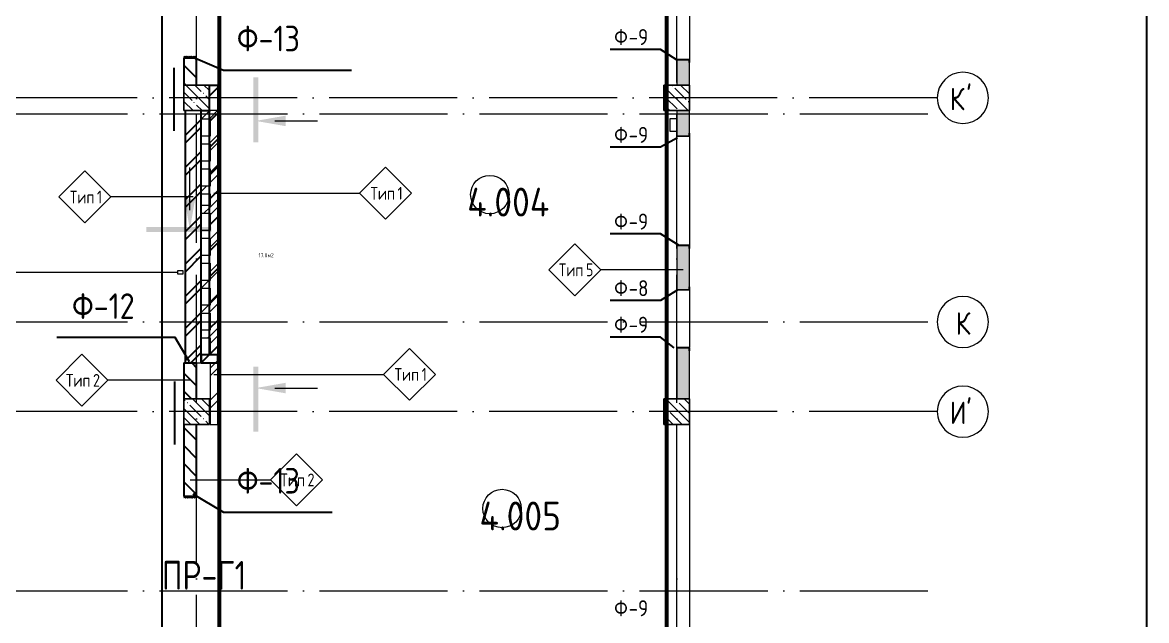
# Model space of a CAD drawing. Header units: millimetres. Extents: x -592259 to 288321, y -552984 to 293768.
# Drawn here: x 115912 to 133472, y -370255 to -360916 of the extents above; entities that cross this region are included whole.
import ezdxf

# ---------------------------------------------------------------- set-up
doc = ezdxf.new("R2010")
doc.units = ezdxf.units.MM
doc.linetypes.add('ADSK_Линия сетки', pattern=[2500, 2000, -250, 0, -250])
doc.linetypes.add('ADSK_Скрыто', pattern=[600, 300, -300])
for name, color, linetype, lineweight in [('0) блоки', 6, 'Continuous', 30), ('0.3) ПГП 6 вып', 4, 'Continuous', 30), ('2)Фарх готовы', 3, 'Continuous', 30), ('2)Фархверки', 40, 'Continuous', 30), ('3) Перемычки готовы', 3, 'Continuous', 30), ('4) Штукатурка', 6, 'Continuous', 30), ('4.2) Штук 4 вып', 6, 'Continuous', 60), ('4.6) Швы', 6, 'Continuous', 30), ('A-AREA-____-IDEN', 250, 'Continuous', 9), ('A-DOOR-____-MCUT', 250, 'Continuous', 5), ('A-DOOR-____-OTLN', 250, 'Continuous', 5), ('A-FLOR-____-OTLN', 250, 'Continuous', 9), ('A-WALL-____-IDEN', 250, 'Continuous', 9), ('A-WALL-____-MCUT', 250, 'Continuous', 13), ('A-WALL-____-PATT', 250, 'Continuous', 13), ('G-____-____-SYMB', 250, 'ADSK_Скрыто', 9), ('I-WALL-____-OTLN', 250, 'Continuous', 9), ('S-COLS-____-MCUT', 250, 'Continuous', 25), ('S-COLS-____-OTLN', 250, 'Continuous', 9), ('S-GRID-____-IDEN', 250, 'Continuous', 9), ('S-GRID-____-OTLN', 250, 'Continuous', 9)]:
    doc.layers.add(name, color=color, linetype=linetype, lineweight=lineweight)
doc.styles.add('GOST Common', font='', dxfattribs={"width": 0.9, "height": 350})
doc.styles.add('GOST Common_1', font='', dxfattribs={"width": 0.9, "height": 250})
doc.styles.add('ISOCPEUR', font='isocpeur.ttf', dxfattribs={"width": 0.8, "height": 100})
doc.styles.add('ISOCPEUR_1', font='isocpeur.ttf', dxfattribs={"width": 0.9, "height": 250})
doc.styles.add('ISOCPEUR_I_1', font='ГОСТ тип А.ttf', dxfattribs={"height": 2500})
doc.styles.add('А3', font='ГОСТ тип А.ttf')
doc.styles.get('GOST Common').set_extended_font_data('GOST Common')
doc.styles.get('GOST Common_1').set_extended_font_data('GOST Common')
pattern_1 = [(135, (1051.41, 164.685), (-14.1421, -14.1421), []), (225, (1051.41, 164.685), (14.1421, -14.1421), [])]
pattern_2 = [(45, (-1071.384, 164.685), (-14.1421, 14.1421), []), (135, (-1071.384, 164.685), (-14.1421, -14.1421), [])]
pattern_3 = [(45, (-26617.47, -398117.93), (-251.4472, 251.4472), []), (45, (-26617.47, -397736.93), (-251.4472, 251.4472), [])]
pattern_4 = [(135, (-26617.47, -398117.93), (-141.42136, -141.42136), [])]
pattern_5 = [(135, (-26617.47, -398117.93), (-142.5612, -142.5612), []), (135, (-26474.9, -398117.93), (-142.5612, -142.5612), [252.016, -50.403, 3.353, -47.05])]

# ---------------------------------------------------------------- blocks, each defined once
blk = doc.blocks.new('Дверь_СКБ_2Ст_Фрамуга2 - Н_ВВ-3_2500x2600h_Учебные помещения_Фрамуга слева-42054644-Кладочный план внутренних ограждающих конструкций на отм_ _12_600_ Секция 3_')
at = {"layer": 'A-DOOR-____-OTLN'}
h = blk.add_hatch(dxfattribs=at)
h.set_pattern_fill('FP_5', color=256, style=0, pattern_type=2)
h.set_pattern_definition(pattern_2)
h.paths.add_polyline_path([(-1237.5, -100), (-1212.5, -100), (-1212.5, 100), (-1237.5, 100)])
h = blk.add_hatch(dxfattribs=at)
h.set_pattern_fill('FP_4', color=256, style=0, pattern_type=2)
h.set_pattern_definition(pattern_1)
h.paths.add_polyline_path([(1237.5, -100), (1262.5, -100), (1262.5, 100), (1237.5, 100)])
blk = doc.blocks.new('Дверь_СКБ_2Ст_Фрамуга2 - Н_ВВ-3_2500x2600h_Учебные помещения_Фрамуга слева-V1-Кладочный план внутренних ограждающих конструкций на отм_ _12_600_ Секция 3_')
at = {"layer": 'A-DOOR-____-OTLN'}
h = blk.add_hatch(dxfattribs=at)
h.set_pattern_fill('FP_5', color=256, style=0, pattern_type=2)
h.set_pattern_definition(pattern_2)
h.paths.add_polyline_path([(-1237.5, -100), (-1212.5, -100), (-1212.5, 100), (-1237.5, 100)])
h = blk.add_hatch(dxfattribs=at)
h.set_pattern_fill('FP_4', color=256, style=0, pattern_type=2)
h.set_pattern_definition(pattern_1)
h.paths.add_polyline_path([(1237.5, -100), (1262.5, -100), (1262.5, 100), (1237.5, 100)])
blk = doc.blocks.new('BSC_Колонна _Прямоугольная - 400x400-40975103-Кладочный план внутренних ограждающих конструкций на отм_ _12_600_ Секция 3_')
at = {"layer": 'S-COLS-____-OTLN', "lineweight": 5}
h = blk.add_hatch(dxfattribs=at)
h.set_pattern_fill('FP_28', color=256, style=0, pattern_type=2)
h.set_pattern_definition([(135, (-145249.98, -36025), (-142.5612, -142.5612), []), (135, (-145107.42, -36025), (-142.5612, -142.5612), [252.016, -50.403, 3.353, -47.05])])
h.paths.add_polyline_path([(-200, -200), (200, -200), (200, 200), (-200, 200)])
at = {"layer": 'S-COLS-____-MCUT'}
for p, q in [((200, 200), (-200, 200)), ((-200, 200), (-200, -200)), ((200, -200), (200, 200)), ((-200, -200), (200, -200))]:
    blk.add_line(p, q, dxfattribs=at)
blk = doc.blocks.new('BSC_Колонна _Прямоугольная - 400x400-V5-Кладочный план внутренних ограждающих конструкций на отм_ _12_600_ Секция 3_')
at = {"layer": 'S-COLS-____-OTLN', "lineweight": 5}
h = blk.add_hatch(dxfattribs=at)
h.set_pattern_fill('FP_29', color=256, style=0, pattern_type=2)
h.set_pattern_definition([(135, (-145249.98, -31125), (-142.5612, -142.5612), []), (135, (-145107.42, -31125), (-142.5612, -142.5612), [252.016, -50.403, 3.353, -47.05])])
h.paths.add_polyline_path([(-200, -200), (200, -200), (200, 200), (-200, 200), (-200, 46)])
at = {"layer": 'S-COLS-____-MCUT'}
for p, q in [((200, 200), (-200, 200)), ((-200, 200), (-200, -200)), ((200, -200), (200, 200)), ((-200, -200), (200, -200))]:
    blk.add_line(p, q, dxfattribs=at)
blk = doc.blocks.new('ADSK_КолоннаНесущая_Швеллер_Гнутый_ГОСТ 8278-83 - 200х50х4_таб_1 2-38569673-Кладочный план внутренних ограждающих конструкций на отм_ _12_600_ Секция 3_')
at = {"layer": 'S-COLS-____-MCUT'}
for p, q in [((-10.1, 90), (-10.1, -90)), ((-6.1, -90), (-6.1, 90)), ((39.9, 100), (-0.1, 100)), ((-0.1, 96), (39.9, 96)), ((39.9, 96), (39.9, 100)), ((39.9, -96), (-0.1, -96)), ((-0.1, -100), (39.9, -100)), ((39.9, -100), (39.9, -96))]:
    blk.add_line(p, q, dxfattribs=at)
for centre, radius, start, end in [((-0.1, 90), 10, 90, 180), ((-0.1, 90), 6, 90, 180), ((-0.1, -90), 10, 180, 270), ((-0.1, -90), 6, 180, 270)]:
    blk.add_arc(centre, radius, start, end, dxfattribs=at)
blk = doc.blocks.new('ADSK_КолоннаНесущая_Швеллер_Гнутый_ГОСТ 8278-83 - 200х50х4_таб_1 2-V14-Кладочный план внутренних ограждающих конструкций на отм_ _12_600_ Секция 3_')
at = {"layer": 'S-COLS-____-MCUT'}
for p, q in [((-6, -90), (-6, 90)), ((0, 96), (40, 96)), ((40, 100), (20, 100)), ((40, 96), (40, 100)), ((40, -96), (0, -96)), ((20, -100), (40, -100)), ((40, -100), (40, -96))]:
    blk.add_line(p, q, dxfattribs=at)
for centre, radius, start, end in [((0, 90), 10, 90, 180), ((0, 90), 6, 90, 180), ((0, -90), 10, 180, 270), ((0, -90), 6, 180, 270)]:
    blk.add_arc(centre, radius, start, end, dxfattribs=at)
blk = doc.blocks.new('ADSK_КолоннаНесущая_Швеллер_Гнутый_ГОСТ 8278-83 - 200х50х4_таб_1 2-V20-Кладочный план внутренних ограждающих конструкций на отм_ _12_600_ Секция 3_')
at = {"layer": 'S-COLS-____-MCUT'}
for p, q in [((-6, -90), (-6, 90)), ((0, 96), (40, 96)), ((40, 100), (20, 100)), ((40, 96), (40, 100)), ((40, -96), (0, -96)), ((0, -100), (40, -100)), ((40, -100), (40, -96))]:
    blk.add_line(p, q, dxfattribs=at)
for centre, radius, start, end in [((0, 90), 10, 92.5388, 179.9936), ((0, 90), 6, 90, 180), ((0, -90), 10, 180.0064, 270), ((0, -90), 6, 180, 270)]:
    blk.add_arc(centre, radius, start, end, dxfattribs=at)
blk = doc.blocks.new('ADSK_КолоннаНесущая_Швеллер_Гнутый_ГОСТ 8278-83 - 200х50х4_таб_1 2-V19-Кладочный план внутренних ограждающих конструкций на отм_ _12_600_ Секция 3_')
at = {"layer": 'S-COLS-____-MCUT'}
for p, q in [((-10.1, 90), (-10.1, -90)), ((-6.1, -90), (-6.1, 90)), ((39.9, 100), (-0.1, 100)), ((-0.1, 96), (39.9, 96)), ((39.9, 96), (39.9, 100)), ((39.9, -96), (-0.1, -96)), ((-0.1, -100), (39.9, -100)), ((39.9, -100), (39.9, -96))]:
    blk.add_line(p, q, dxfattribs=at)
for centre, radius, start, end in [((-0.1, 90), 10, 90, 180), ((-0.1, 90), 6, 90, 180), ((-0.1, -90), 10, 180, 270), ((-0.1, -90), 6, 180, 270)]:
    blk.add_arc(centre, radius, start, end, dxfattribs=at)
blk = doc.blocks.new('DM_Штора_Противодымная_Doormaster_E-60 - ш_4400 х в_2500-40883804-Кладочный план внутренних ограждающих конструкций на отм_ _12_600_ Секция 3_')
at = {"layer": 'A-DOOR-____-MCUT'}
for p, q in [((-2075, 150), (-2165, 150)), ((-2165, 150), (-2165, 100)), ((-2165, 100), (-2075, 100)), ((-2075, 100), (-2075, 150)), ((-2075, 125), (2325, 125)), ((2325, 150), (2325, 100)), ((2415, 150), (2325, 150)), ((2325, 100), (2415, 100)), ((2415, 100), (2415, 150))]:
    blk.add_line(p, q, dxfattribs=at)
blk = doc.blocks.new('Ось сетки - Круг_Ø8 мм-39983606-Кладочный план внутренних ограждающих конструкций на отм_ _12_600_ Секция 3_')
at = {"layer": 'S-GRID-____-IDEN'}
for start, end in [(360, 180), (180, 360)]:
    blk.add_arc((0, 0), 4, start, end, dxfattribs=at)
blk = doc.blocks.new('Разрез - Номер вида спереди_3_5 мм-32550530-Кладочный план внутренних ограждающих конструкций на отм_ _12_600_ Секция 3_')
at = {"layer": 'G-____-____-SYMB', "linetype": 'Continuous'}
for points in [[(9.8, 0.4), (9.8, -0.39), (-0.33, -0.39), (-0.33, 0.4)], [(2.18, -4.67), (3, 0), (3.82, -4.67)]]:
    blk.add_hatch(color=256, dxfattribs=at).paths.add_polyline_path(points)
at = {"layer": 'G-____-____-SYMB', "linetype": 'Continuous', "lineweight": 20}
blk.add_line((3, -3), (3, -9.66), dxfattribs=at)
blk = doc.blocks.new('Разрез - Номер вида сзади_3_5 мм-32550532-Кладочный план внутренних ограждающих конструкций на отм_ _12_600_ Секция 3_')
at = {"layer": 'G-____-____-SYMB', "linetype": 'Continuous'}
for points in [[(9.8, 0.4), (9.8, -0.39), (-0.33, -0.39), (-0.33, 0.4)], [(2.18, -4.67), (3, 0), (3.82, -4.67)]]:
    blk.add_hatch(color=256, dxfattribs=at).paths.add_polyline_path(points)
at = {"layer": 'G-____-____-SYMB', "linetype": 'Continuous', "lineweight": 20}
blk.add_line((3, -3), (3, -9.66), dxfattribs=at)
blk = doc.blocks.new('ADSK_Марка_Стена - Типоразмер_ADSK_Марка-30564887-Кладочный план внутренних ограждающих конструкций на отм_ _12_600_ Секция 3_')
at = {"layer": 'A-WALL-____-IDEN'}
for p, q in [((-0.16, 4.37), (-4.21, 0.31)), ((3.9, 0.31), (-0.16, 4.37)), ((-4.21, 0.31), (-0.16, -3.74)), ((-0.16, -3.74), (3.9, 0.31))]:
    blk.add_line(p, q, dxfattribs=at)
blk = doc.blocks.new('AAR_СКБ_Марка_Помещения_мал - Номер-28977439-АР1_Маркировочный план 3 этажа секция 2_3')
at = {"layer": 'A-AREA-____-IDEN'}
blk.add_circle((-0.03, 0), 3, dxfattribs=at)

msp = doc.modelspace()

# ---------------------------------------------------------------- hatches: boundary and pattern name
at = {"layer": '0) блоки'}
h = msp.add_hatch(dxfattribs=at)
h.set_pattern_fill('FP_2', color=256, style=0, pattern_type=2)
h.set_pattern_definition(pattern_4)
h.paths.add_polyline_path([(118632.3451, -361892.9338), (118632.3451, -361467.9348), (118432.5104, -361467.9348), (118432.5104, -361892.9338)])
h.paths.add_polyline_path([(118432.5104, -358967.9348), (118632.3451, -358967.9348), (118632.3451, -357392.9338), (118432.5104, -357392.9338), (118432.5104, -358937.9348)])
h = msp.add_hatch(dxfattribs=at)
h.set_pattern_fill('FP_3', color=256, style=0, pattern_type=2)
h.set_pattern_definition(pattern_3)
h.paths.add_polyline_path([(118632.3451, -366232.9338), (118702.3451, -366232.9338), (118702.3451, -362292.9338), (118452.3451, -362292.9338), (118452.3451, -366232.9338)])
h = msp.add_hatch(dxfattribs=at)
h.set_pattern_fill('FP_2', color=256, style=0, pattern_type=2)
h.set_pattern_definition(pattern_4)
h.paths.add_polyline_path([(118632.3451, -366792.9338), (118632.3451, -366232.9338), (118432.3451, -366232.9338), (118432.5104, -366792.9338)])
h = msp.add_hatch(dxfattribs=at)
h.set_pattern_fill('FP_2', color=256, style=0, pattern_type=2)
h.set_pattern_definition(pattern_4)
h.paths.add_polyline_path([(118432.5104, -371292.9338), (118632.3451, -371292.9338), (118632.3451, -370817.9348), (118432.5104, -370817.9348), (118432.5104, -371187.5681)])
h.paths.add_polyline_path([(118632.3451, -368317.9348), (118632.3239, -367192.9338), (118432.5104, -367192.9338), (118432.5104, -368317.9348)])
at = {"layer": '0.3) ПГП 6 вып'}
h = msp.add_hatch(dxfattribs=at)
h.set_pattern_fill('ANSI31', color=4, scale=90)
h.paths.add_polyline_path([(118832.5104, -361892.9338), (118962.3451, -361892.9338), (118962.3451, -366105.407), (118832.5104, -366105.407)])
h = msp.add_hatch(dxfattribs=at)
h.set_pattern_fill('ANSI31', color=4, scale=90)
h.paths.add_polyline_path([(118702.3451, -366232.9338), (118962.3451, -366232.9338), (118962.3451, -366105.407), (118702.3451, -366105.407)])
at = {"layer": 'A-WALL-____-PATT', "lineweight": 15}
h = msp.add_hatch(dxfattribs=at)
h.set_pattern_fill('FP_23', color=256, style=0, pattern_type=2)
h.set_pattern_definition([(50, (-26617.47, -398117.93), (364.36793, -31.8783), [38.1, -419.1]), (355, (-26617.47, -398117.93), (-70.48585, 382.1133), [30.48, -335.28]), (100.451, (-26587.1, -398120.6), (293.885, 350.2334), [32.38, -356.18]), (46.184, (-26617.47, -398016.33), (542.1585, -84.0858), [57.15, -628.65]), (96.636, (-26572.3, -398023.34), (474.8049, 494.8554), [48.57, -534.27]), (351.184, (-26617.47, -398016.33), (474.8102, 494.85), [45.72, -502.92]), (21, (-26566.67, -398041.73), (303.22847, -204.53046), [38.1, -419.1]), (326, (-26566.67, -398041.73), (123.6039, 368.37604), [30.48, -335.28]), (71.451, (-26541.4, -398058.78), (426.8341, 163.8427), [32.38, -356.18]), (37.5, (-26617.47, -398117.93), (6.17665, 169.11015), [16.764, -314.452, 16.764, -323.596, -336.55]), (37.5, (-26617.47, -398117.93), (6.17665, 169.11015), [-671.576, 16.764, -319.786]), (7.5, (-26617.47, -398117.93), (133.63888, 200.3615), [16.764, -177.292, 16.764, -306.832, -128.27]), (7.5, (-26617.47, -398117.93), (133.63888, 200.3615), [-517.652, 16.764, -111.506]), (327.5, (-26730.75, -398117.93), (271.18182, -11.45836), [16.764, -110.236, 16.764, -379.476, -525.78]), (327.5, (-26730.75, -398117.93), (271.18182, -11.45836), [-523.24, 16.764, -509.016]), (317.5, (-26781.55, -398117.93), (296.2585, 50.85285), [16.764, -148.336, 16.764, -246.38, -373.38]), (317.5, (-26781.55, -398117.93), (296.2585, 50.85285), [-428.244, 16.764, -356.616])])
h.paths.add_polyline_path([(126332.5104, -397892.9338), (126332.5104, -397492.9344), (126132.5104, -397492.9344), (126132.5104, -397892.9338)])
h.paths.add_polyline_path([(126132.5104, -393792.9338), (126332.5104, -393792.9338), (126332.5104, -392992.9344), (126132.5104, -392992.9344), (126132.5104, -393448.7037)])
h.paths.add_polyline_path([(126332.5104, -391292.9344), (126332.5104, -390592.9344), (126132.5104, -390592.9344), (126132.5104, -391292.9344)])
h.paths.add_polyline_path([(126132.5104, -389292.9338), (126332.5104, -389292.9338), (126332.5104, -388492.9344), (126132.5104, -388492.9344), (126132.5104, -389208.4874)])
h.paths.add_polyline_path([(126132.5104, -384792.9338), (126332.5104, -384792.9338), (126332.5104, -383992.9344), (126132.5104, -383992.9344)])
h.paths.add_polyline_path([(126332.5104, -382292.9344), (126332.5104, -381592.9344), (126132.5104, -381592.9344), (126132.5104, -382292.9344)])
h.paths.add_polyline_path([(126332.5104, -380292.9338), (126332.5104, -379492.9344), (126132.5104, -379492.9344), (126132.5104, -380292.9338)])
h.paths.add_polyline_path([(126332.5104, -375792.9338), (126332.5104, -374992.9344), (126132.5104, -374992.9344), (126132.5104, -375792.9338)])
h.paths.add_polyline_path([(126132.5104, -373292.9344), (126332.5104, -373292.9344), (126332.5104, -372592.9344), (126132.5104, -372592.9344)])
h.paths.add_polyline_path([(126132.5104, -371292.9338), (126332.5104, -371292.9338), (126332.5104, -370492.9344), (126132.5104, -370492.9344), (126132.5104, -371187.5681)])
h.paths.add_polyline_path([(126332.5104, -366792.9338), (126332.5104, -365992.9344), (126132.5104, -365992.9344), (126132.5104, -366792.9338)])
h.paths.add_polyline_path([(126332.5104, -365092.9344), (126332.5104, -364392.9344), (126132.5104, -364392.9344), (126132.5104, -365092.9344)])
h.paths.add_polyline_path([(126132.5104, -362692.9344), (126332.5104, -362692.9344), (126332.5104, -362292.9338), (126132.5104, -362292.9338), (126132.5104, -362442.122)])
h.paths.add_polyline_path([(126332.5104, -361892.9338), (126332.5104, -361492.9344), (126132.5104, -361492.9344), (126132.5104, -361892.9338)])
h.paths.add_polyline_path([(126332.5104, -358192.9344), (126332.5104, -357392.9338), (126132.5104, -357392.9338), (126132.5104, -358192.9344)])
h.paths.add_polyline_path([(126132.5104, -353692.9338), (126332.5104, -353692.9338), (126332.5104, -352492.9338), (126132.5104, -352492.9338), (126132.5104, -353282.9344)])
h.paths.add_polyline_path([(126332.5104, -350392.9338), (126332.5104, -350092.9344), (126132.5104, -350092.9344), (126132.5104, -350392.9338)])
h.paths.add_polyline_path([(126332.5104, -349192.9344), (126332.5104, -347992.9344), (126132.5104, -347992.9344), (126132.5104, -349192.9344)])
h.paths.add_polyline_path([(126132.5104, -347092.9344), (126332.5104, -347092.9344), (126332.5104, -346392.9344), (126132.5104, -346392.9344)])
h.paths.add_polyline_path([(126332.5104, -344292.9338), (126332.5104, -343492.9344), (126132.5104, -343492.9344), (126132.5104, -344292.9338)])
h.paths.add_polyline_path([(126332.5104, -340192.9344), (126332.5104, -339542.9338), (126132.5104, -339542.9338), (126132.5104, -340192.9344)])
h = msp.add_hatch(dxfattribs=at)
h.set_pattern_fill('FP_3', color=256, style=0, pattern_type=2)
h.set_pattern_definition(pattern_3)
h.paths.add_polyline_path([(118842.3451, -362422.9338), (118842.3451, -362302.9338), (118702.3451, -362302.9338), (118702.3451, -362422.9338), (118752.7972, -362422.9338)])
h = msp.add_hatch(dxfattribs=at)
h.set_pattern_fill('FP_3', color=256, style=0, pattern_type=2)
h.set_pattern_definition(pattern_3)
h.paths.add_polyline_path([(118962.3451, -367192.9338), (118962.3451, -362292.9332), (118842.3451, -362292.9332), (118842.3451, -367192.9338)])
h = msp.add_hatch(dxfattribs=at)
h.set_pattern_fill('FP_3', color=256, style=0, pattern_type=2)
h.set_pattern_definition(pattern_3)
h.paths.add_polyline_path([(118842.3451, -362812.9338), (118842.3451, -362692.9338), (118702.3451, -362692.9338), (118702.3451, -362812.9338), (118752.7972, -362812.9338)])
h = msp.add_hatch(dxfattribs=at)
h.set_pattern_fill('FP_3', color=256, style=0, pattern_type=2)
h.set_pattern_definition(pattern_3)
h.paths.add_polyline_path([(118842.3451, -363592.9338), (118842.3451, -363472.9338), (118702.3451, -363472.9338), (118702.3451, -363592.9338), (118752.7972, -363592.9338)])
h = msp.add_hatch(dxfattribs=at)
h.set_pattern_fill('FP_3', color=256, style=0, pattern_type=2)
h.set_pattern_definition(pattern_3)
h.paths.add_polyline_path([(118842.3451, -363892.9338), (118842.3451, -363772.9338), (118702.3451, -363772.9338), (118702.3451, -363892.9338), (118752.7972, -363892.9338)])
h = msp.add_hatch(dxfattribs=at)
h.set_pattern_fill('FP_3', color=256, style=0, pattern_type=2)
h.set_pattern_definition(pattern_3)
h.paths.add_polyline_path([(118702.5104, -364672.9338), (118842.3451, -364672.9338), (118842.3451, -364552.9338), (118702.5104, -364552.9338)])
h = msp.add_hatch(dxfattribs=at)
h.set_pattern_fill('FP_3', color=256, style=0, pattern_type=2)
h.set_pattern_definition(pattern_3)
h.paths.add_polyline_path([(118702.5104, -365062.9338), (118842.3451, -365062.9338), (118842.3451, -364942.9338), (118702.5104, -364942.9338)])
h = msp.add_hatch(dxfattribs=at)
h.set_pattern_fill('FP_3', color=256, style=0, pattern_type=2)
h.set_pattern_definition(pattern_3)
h.paths.add_polyline_path([(118702.5104, -365452.9338), (118842.3451, -365452.9338), (118842.3451, -365332.9338), (118702.5104, -365332.9338)])
h = msp.add_hatch(dxfattribs=at)
h.set_pattern_fill('FP_3', color=256, style=0, pattern_type=2)
h.set_pattern_definition(pattern_3)
h.paths.add_polyline_path([(118842.3451, -365842.9338), (118842.3451, -365722.9338), (118702.5104, -365722.9338), (118702.5104, -365842.9338), (118752.7972, -365842.9338)])
at = {"layer": 'S-COLS-____-OTLN', "lineweight": 5}
h = msp.add_hatch(dxfattribs=at)
h.set_pattern_fill('FP_1', color=256, style=0, pattern_type=2)
h.set_pattern_definition(pattern_5)
h.paths.add_polyline_path([(126132.5104, -362292.9338), (126332.5104, -362292.9338), (126332.5104, -361892.9338), (125932.5104, -361892.9338), (125932.5104, -362292.9338), (125973.3742, -362292.9338)])
h = msp.add_hatch(dxfattribs=at)
h.set_pattern_fill('FP_1', color=256, style=0, pattern_type=2)
h.set_pattern_definition(pattern_5)
h.paths.add_polyline_path([(126332.5104, -367192.9338), (126332.5104, -366792.9338), (125932.5104, -366792.9338), (125932.5104, -367192.9338)])

# ---------------------------------------------------------------- linework, layer by layer
at = {"layer": '0) блоки'}
for p, q in [((118432.5104, -361467.9348), (118432.5104, -361892.9338)), ((118632.3451, -361892.9338), (118632.3451, -361497.9348)), ((118452.3451, -362292.9338), (118452.3451, -366232.9338)), ((118702.3451, -366232.9338), (118702.3451, -362292.9338)), ((118432.3451, -366232.9338), (118432.3451, -366792.9338)), ((118632.3451, -366792.9338), (118632.3451, -366232.9338)), ((118432.5104, -367192.9338), (118432.5104, -368317.9348)), ((118632.3451, -368287.9348), (118632.3451, -367192.9338))]:
    msp.add_line(p, q, dxfattribs=at)
at = {"layer": '0.3) ПГП 6 вып'}
for points in [[(118832.5104, -361892.9338), (118962.3451, -361892.9338), (118962.3451, -366105.407), (118832.5104, -366105.407)], [(118702.3451, -366232.9338), (118962.3451, -366232.9338), (118962.3451, -366105.407), (118702.3451, -366105.407)]]:
    msp.add_lwpolyline(points, close=True, dxfattribs=at)
at = {"layer": '2)Фарх готовы'}
for points in [[(118577.4785, -361457.4352), (119050.165, -361658.6441), (121049.8605, -361658.6441)], [(118521.1592, -366217.4781), (118295.6987, -365836.9867), (118215.7607, -365836.9867), (116449.7499, -365836.9867)], [(118574.7538, -368275.5108), (119050.165, -368564.9216), (120752.3508, -368564.9216)]]:
    msp.add_lwpolyline(points, dxfattribs=at)
at = {"layer": '2)Фархверки'}
for points in [[(126139.2034, -361504.6604), (125880.8902, -361336.8399), (125790.2722, -361336.8399), (125090.2722, -361336.8399)], [(126144.7974, -362718.5615), (125880.8902, -362864.0059), (125790.2722, -362864.0059), (125090.2722, -362864.0059)], [(126172.7674, -364396.7658), (125880.8902, -364217.7574), (125790.2722, -364217.7574), (125090.2722, -364217.7574)], [(126150.3914, -365090.4236), (125880.8902, -365258.2441), (125790.2722, -365258.2441), (125090.2722, -365258.2441)], [(126090.5233, -365994.2357), (125880.8902, -365828.8474), (125790.2722, -365828.8474), (125090.2722, -365828.8474)]]:
    msp.add_lwpolyline(points, dxfattribs=at)
at = {"layer": '4) Штукатурка'}
msp.add_line((118089.5045, -339687.8825), (118089.5045, -397821.1996), dxfattribs=at)
msp.add_lwpolyline([(101042.1279, -334645.3829), (133471.8476, -334645.3829), (133471.8476, -405682.1948), (101042.1279, -405682.1948)], close=True, dxfattribs=at)
at = {"layer": '4.2) Штук 4 вып'}
msp.add_lwpolyline([(125973.6062, -381669.925), (118991.4555, -381669.925), (118991.4555, -353487.1067), (125973.6062, -353487.1067)], close=True, dxfattribs=at)
at = {"layer": '4.6) Швы'}
for points in [[(118282.9467, -362608.1245), (118282.9467, -361625.2022)], [(118292.7242, -367506.2323), (118292.7242, -366523.31)]]:
    msp.add_lwpolyline(points, dxfattribs=at)
at = {"layer": 'A-FLOR-____-OTLN'}
for p, q in [((118702.5104, -362692.9338), (118702.5104, -362422.9338)), ((126032.5104, -362617.9338), (126032.5104, -362417.9338)), ((126032.5104, -362417.9338), (126132.5104, -362417.9338)), ((126132.5104, -362617.9338), (126032.5104, -362617.9338)), ((118702.5104, -363082.9338), (118702.5104, -362812.9338)), ((118702.5104, -363472.9338), (118702.5104, -363202.9338)), ((118702.5104, -363772.9338), (118702.5104, -363592.9338)), ((118702.5104, -364162.9338), (118702.5104, -363892.9338)), ((118702.5104, -364552.9338), (118702.5104, -364282.9338)), ((118702.5104, -364942.9338), (118702.5104, -364672.9338)), ((118702.5104, -365332.9338), (118702.5104, -365062.9338)), ((118702.5104, -365722.9338), (118702.5104, -365452.9338)), ((118702.5104, -366112.9338), (118702.5104, -365842.9338))]:
    msp.add_line(p, q, dxfattribs=at)
at = {"layer": 'A-WALL-____-IDEN'}
for p, q in [((118577.3451, -363640.5712), (117291.7201, -363640.5712)), ((118902.3451, -363582.033), (121176.9579, -363582.033)), ((126232.5104, -364777.2772), (124946.8854, -364777.2772)), ((118902.3451, -366410.4113), (121553.2751, -366410.4113)), ((118532.3451, -366502.4), (117246.7201, -366502.4)), ((118532.3451, -368057.8444), (119786.7201, -368057.8444))]:
    msp.add_line(p, q, dxfattribs=at)
at = {"layer": 'A-WALL-____-MCUT', "color": 7, "lineweight": 15}
for p, q in [((126132.5104, -361492.9344), (126132.5104, -361892.9338)), ((126332.5104, -361492.9344), (126132.5104, -361492.9344)), ((126332.5104, -361892.9338), (126332.5104, -361492.9344)), ((118842.3451, -362302.9338), (118702.3451, -362302.9338)), ((118702.3451, -362422.9338), (118842.3451, -362422.9338)), ((118842.3451, -362292.9332), (118842.3451, -362302.9338)), ((118962.3451, -362292.9332), (118842.3451, -362292.9332)), ((118842.3451, -362422.9338), (118842.3451, -362692.9338)), ((118962.3451, -367192.9338), (118962.3451, -362292.9332)), ((126132.5104, -362292.9338), (126132.5104, -362692.9344)), ((126332.5104, -362692.9344), (126332.5104, -362292.9338)), ((118842.3451, -362692.9338), (118702.3451, -362692.9338)), ((126132.5104, -362692.9344), (126332.5104, -362692.9344)), ((118702.3451, -362812.9338), (118842.3451, -362812.9338)), ((118842.3451, -362812.9338), (118842.3451, -363082.9338)), ((118842.3451, -363082.9338), (118702.3451, -363082.9338)), ((118702.3451, -363202.9338), (118842.3451, -363202.9338)), ((118842.3451, -363202.9338), (118842.3451, -363472.9338)), ((118842.3451, -363472.9338), (118702.3451, -363472.9338)), ((118702.3451, -363592.9338), (118842.3451, -363592.9338)), ((118842.3451, -363592.9338), (118842.3451, -363772.9338)), ((118842.3451, -363772.9338), (118702.3451, -363772.9338)), ((118702.3451, -363892.9338), (118842.3451, -363892.9338)), ((118842.3451, -363892.9338), (118842.3451, -364162.9338)), ((118842.3451, -364162.9338), (118702.3451, -364162.9338)), ((118702.3451, -364282.9338), (118842.3451, -364282.9338)), ((118842.3451, -364282.9338), (118842.3451, -364552.9338)), ((126132.5104, -364392.9344), (126132.5104, -365092.9344)), ((126332.5104, -364392.9344), (126132.5104, -364392.9344)), ((126332.5104, -365092.9344), (126332.5104, -364392.9344)), ((118842.3451, -364552.9338), (118702.5104, -364552.9338)), ((118702.5104, -364552.9338), (118702.5104, -364672.9338)), ((118702.5104, -364672.9338), (118842.3451, -364672.9338)), ((118842.3451, -364672.9338), (118842.3451, -364942.9338)), ((118842.3451, -364942.9338), (118702.5104, -364942.9338)), ((118702.5104, -364942.9338), (118702.5104, -365062.9338)), ((118702.5104, -365062.9338), (118842.3451, -365062.9338)), ((118842.3451, -365062.9338), (118842.3451, -365332.9338)), ((126132.5104, -365092.9344), (126332.5104, -365092.9344)), ((118842.3451, -365332.9338), (118702.5104, -365332.9338)), ((118702.5104, -365332.9338), (118702.5104, -365452.9338)), ((118702.5104, -365452.9338), (118842.3451, -365452.9338)), ((118842.3451, -365452.9338), (118842.3451, -365722.9338)), ((118842.3451, -365722.9338), (118702.5104, -365722.9338)), ((118702.5104, -365722.9338), (118702.5104, -365842.9338)), ((118702.5104, -365842.9338), (118842.3451, -365842.9338)), ((118842.3451, -365842.9338), (118842.3451, -366112.9338)), ((118842.3451, -366112.9338), (118702.3451, -366112.9338)), ((126132.5104, -365992.9344), (126132.5104, -366792.9338)), ((126332.5104, -365992.9344), (126132.5104, -365992.9344)), ((126332.5104, -366792.9338), (126332.5104, -365992.9344)), ((118452.3451, -366232.9338), (118432.3451, -366232.9338)), ((118632.3451, -366232.9338), (118842.3451, -366232.9338)), ((118842.3451, -366232.9338), (118842.3451, -367192.9338)), ((118842.3451, -367192.9338), (118962.3451, -367192.9338))]:
    msp.add_line(p, q, dxfattribs=at)
at = {"layer": 'A-WALL-____-MCUT', "lineweight": 15}
for p, q in [((126132.5104, -361892.9338), (126332.5104, -361892.9338)), ((126332.5104, -362292.9338), (126132.5104, -362292.9338)), ((118632.3451, -366232.9338), (118452.3451, -366232.9338)), ((126132.5104, -366792.9338), (126332.5104, -366792.9338))]:
    msp.add_line(p, q, dxfattribs=at)
at = {"layer": 'I-WALL-____-OTLN', "lineweight": 15}
for p, q in [((126132.5104, -361492.9344), (126132.5104, -358192.9344)), ((126332.5104, -358192.9344), (126332.5104, -361492.9344)), ((126132.5104, -364392.9344), (126132.5104, -362692.9344)), ((126332.5104, -362692.9344), (126332.5104, -364392.9344)), ((126132.5104, -365992.9344), (126132.5104, -365092.9344)), ((126332.5104, -365092.9344), (126332.5104, -365992.9344)), ((126132.5104, -370492.9344), (126132.5104, -367192.9344)), ((126332.5104, -367192.9344), (126332.5104, -370492.9344))]:
    msp.add_line(p, q, dxfattribs=at)
at = {"layer": 'S-COLS-____-MCUT'}
for p, q in [((126132.5104, -361892.9338), (125932.5104, -361892.9338)), ((125932.5104, -361892.9338), (125932.5104, -362292.9338)), ((126332.5104, -362292.9338), (126332.5104, -361892.9338)), ((125932.5104, -362292.9338), (126132.5104, -362292.9338)), ((126132.5104, -366792.9338), (125932.5104, -366792.9338)), ((125932.5104, -366792.9338), (125932.5104, -367192.9338)), ((126332.5104, -367192.9338), (126332.5104, -366792.9338)), ((125932.5104, -367192.9338), (126332.5104, -367192.9338))]:
    msp.add_line(p, q, dxfattribs=at)
at = {"layer": 'S-COLS-____-OTLN'}
for p, q in [((126332.5104, -361892.9338), (126132.5104, -361892.9338)), ((126132.5104, -362292.9338), (126332.5104, -362292.9338)), ((126332.5104, -366792.9338), (126132.5104, -366792.9338))]:
    msp.add_line(p, q, dxfattribs=at)
at = {"layer": 'S-GRID-____-OTLN', "linetype": 'ADSK_Линия сетки'}
for p, q in [((118632.5323, -401856.7737), (118632.5323, -336915.9292)), ((126132.5323, -401856.7737), (126132.5323, -336915.9292)), ((130203.4118, -362092.9338), (105552.8046, -362092.9338)), ((105552.8046, -362342.9338), (130203.4118, -362342.9338)), ((105552.8046, -365592.9338), (130203.4118, -365592.9338)), ((130203.4118, -366992.9338), (105552.8046, -366992.9338)), ((105552.8046, -369792.9338), (130203.4118, -369792.9338))]:
    msp.add_line(p, q, dxfattribs=at)

# ---------------------------------------------------------------- block references
at = {"layer": 'A-AREA-____-IDEN', "xscale": 99.99999999999993, "yscale": 99.99999999999993, "zscale": 99.99999999999993}
for p in [(123215.6946, -363603.4096), (123407.6014, -368505.501)]:
    msp.add_blockref('AAR_СКБ_Марка_Помещения_мал - Номер-28977439-АР1_Маркировочный план 3 этажа секция 2_3', p, dxfattribs=at)
at = {"layer": 'A-DOOR-____-OTLN', "color": 255}
for name, p, rotation in [('Дверь_СКБ_2Ст_Фрамуга2 - Н_ВВ-3_2500x2600h_Учебные помещения_Фрамуга слева-42054644-Кладочный план внутренних ограждающих конструкций на отм_ _12_600_ Секция 3_', (118532.3451, -360230.4348), 90), ('Дверь_СКБ_2Ст_Фрамуга2 - Н_ВВ-3_2500x2600h_Учебные помещения_Фрамуга слева-V1-Кладочный план внутренних ограждающих конструкций на отм_ _12_600_ Секция 3_', (118532.3451, -369580.4348), 89.99999999999987)]:
    msp.add_blockref(name, p, dxfattribs=dict(at, rotation=rotation))
at = {"layer": 'A-DOOR-____-OTLN', "color": 250, "rotation": 180}
msp.add_blockref('DM_Штора_Противодымная_Doormaster_E-60 - ш_4400 х в_2500-40883804-Кладочный план внутренних ограждающих конструкций на отм_ _12_600_ Секция 3_', (116257.5323, -364692.9659), dxfattribs=at)
at = {"layer": 'A-WALL-____-IDEN', "xscale": 99.99999999999993, "yscale": 99.99999999999993, "zscale": 99.99999999999993}
for p in [(116901.6282, -363671.8212), (121598.2998, -363613.283), (124556.7935, -364808.5272), (116856.6282, -366533.65), (121974.617, -366441.6613), (120208.062, -368089.0944)]:
    msp.add_blockref('ADSK_Марка_Стена - Типоразмер_ADSK_Марка-30564887-Кладочный план внутренних ограждающих конструкций на отм_ _12_600_ Секция 3_', p, dxfattribs=at)
at = {"layer": 'G-____-____-SYMB', "linetype": 'Continuous', "lineweight": 40, "xscale": 99.99999999999993, "yscale": 99.99999999999993, "zscale": 99.99999999999993}
for p, rotation in [((119555.7893, -362752.9214), 90), ((118826.6273, -364147.0472), 180)]:
    msp.add_blockref('Разрез - Номер вида сзади_3_5 мм-32550532-Кладочный план внутренних ограждающих конструкций на отм_ _12_600_ Секция 3_', p, dxfattribs=dict(at, rotation=rotation))
at = {"layer": 'G-____-____-SYMB', "linetype": 'Continuous', "lineweight": 40, "extrusion": (0, 0, -1), "xscale": 99.99999999999993, "yscale": 99.99999999999993, "zscale": 99.99999999999993, "rotation": 270.0000000000002}
msp.add_blockref('Разрез - Номер вида спереди_3_5 мм-32550530-Кладочный план внутренних ограждающих конструкций на отм_ _12_600_ Секция 3_', (-119555.7893, -366324.7844), dxfattribs=at)
at = {"layer": 'S-COLS-____-OTLN'}
for name, p, rotation in [('ADSK_КолоннаНесущая_Швеллер_Гнутый_ГОСТ 8278-83 - 200х50х4_таб_1 2-V20-Кладочный план внутренних ограждающих конструкций на отм_ _12_600_ Секция 3_', (118532.5104, -361478.0344), 269.9999999999995), ('ADSK_КолоннаНесущая_Швеллер_Гнутый_ГОСТ 8278-83 - 200х50х4_таб_1 2-38569673-Кладочный план внутренних ограждающих конструкций на отм_ _12_600_ Секция 3_', (126232.5104, -361503.0344), 269.9999999999649), ('ADSK_КолоннаНесущая_Швеллер_Гнутый_ГОСТ 8278-83 - 200х50х4_таб_1 2-38569673-Кладочный план внутренних ограждающих конструкций на отм_ _12_600_ Секция 3_', (126232.5104, -362682.8344), 89.99999999996523), ('ADSK_КолоннаНесущая_Швеллер_Гнутый_ГОСТ 8278-83 - 200х50х4_таб_1 2-38569673-Кладочный план внутренних ограждающих конструкций на отм_ _12_600_ Секция 3_', (126232.5104, -364403.0344), 269.9999999999649), ('ADSK_КолоннаНесущая_Швеллер_Гнутый_ГОСТ 8278-83 - 200х50х4_таб_1 2-38569673-Кладочный план внутренних ограждающих конструкций на отм_ _12_600_ Секция 3_', (126232.5104, -365082.8344), 89.99999999996523), ('ADSK_КолоннаНесущая_Швеллер_Гнутый_ГОСТ 8278-83 - 200х50х4_таб_1 2-38569673-Кладочный план внутренних ограждающих конструкций на отм_ _12_600_ Секция 3_', (126232.5104, -366003.0344), 269.9999999999649), ('ADSK_КолоннаНесущая_Швеллер_Гнутый_ГОСТ 8278-83 - 200х50х4_таб_1 2-V19-Кладочный план внутренних ограждающих конструкций на отм_ _12_600_ Секция 3_', (118532.3451, -366243.0328), 269.9999999999995), ('ADSK_КолоннаНесущая_Швеллер_Гнутый_ГОСТ 8278-83 - 200х50х4_таб_1 2-V14-Кладочный план внутренних ограждающих конструкций на отм_ _12_600_ Секция 3_', (118532.3451, -368307.8344), 90.00000000000044)]:
    msp.add_blockref(name, p, dxfattribs=dict(at, rotation=rotation))
for name, p in [('BSC_Колонна _Прямоугольная - 400x400-40975103-Кладочный план внутренних ограждающих конструкций на отм_ _12_600_ Секция 3_', (118632.5104, -362092.9338)), ('BSC_Колонна _Прямоугольная - 400x400-V5-Кладочный план внутренних ограждающих конструкций на отм_ _12_600_ Секция 3_', (118632.5104, -366992.9338))]:
    msp.add_blockref(name, p, dxfattribs=at)
at = {"layer": 'S-GRID-____-IDEN', "xscale": 99.99999999999993, "yscale": 99.99999999999993, "zscale": 99.99999999999993}
for p, rotation in [((130603.4118, -362092.9338), 89.99999999999982), ((130603.4118, -365592.9338), 269.9999999999994), ((130603.4118, -366992.9338), 89.99999999999982)]:
    msp.add_blockref('Ось сетки - Круг_Ø8 мм-39983606-Кладочный план внутренних ограждающих конструкций на отм_ _12_600_ Секция 3_', p, dxfattribs=dict(at, rotation=rotation))

# ---------------------------------------------------------------- texts
at = {"layer": '0.3) ПГП 6 вып', "insert": (119600.2756, -364518.3461), "char_height": 63.81659, "attachment_point": 1, "style": 'А3'}
msp.add_mtext_dynamic_manual_height_columns('17.8м2', width=1367.025343, gutter_width=319.083, heights=[0], dxfattribs=at)
at = {"layer": '2)Фарх готовы', "char_height": 400, "width": 526.708687, "attachment_point": 1, "style": 'GOST Common_1'}
for s, insert in [('Ф-13', (119260.613, -360966.8891)), ('Ф-12', (116686.1568, -365145.2318)), ('Ф-13', (119260.613, -367873.1666))]:
    msp.add_mtext(s, dxfattribs=dict(at, insert=insert))
at = {"layer": '2)Фархверки', "char_height": 250, "attachment_point": 1, "style": 'GOST Common_1'}
for s, insert, width in [('\\fGOST Common|b0|i0|c204|p34|;\\W.9;Ф', (125156.0413, -361019.0024), 274.177125), ('-9', (125382.2601, -361019.0024), 389.620125), ('\\fGOST Common|b0|i0|c204|p34|;\\W.9;Ф', (125156.0413, -362546.1683), 274.177125), ('-9', (125382.2601, -362546.1683), 389.620125), ('\\fGOST Common|b0|i0|c204|p34|;\\W.9;Ф', (125156.0413, -363899.9198), 274.177125), ('-9', (125382.2601, -363899.9198), 389.620125), ('\\fGOST Common|b0|i0|c204|p34|;\\W.9;Ф', (125156.0413, -364940.4065), 274.177125), ('-8', (125382.2601, -364940.4065), 389.620125), ('\\fGOST Common|b0|i0|c204|p34|;\\W.9;Ф', (125156.0413, -365511.0099), 274.177125), ('-9', (125382.2601, -365511.0099), 389.620125), ('\\fGOST Common|b0|i0|c204|p34|;\\W.9;Ф', (125156.0413, -369938.4212), 274.177125), ('-9', (125382.2601, -369938.4212), 389.620125)]:
    msp.add_mtext(s, dxfattribs=dict(at, insert=insert, width=width))
at = {"layer": '3) Перемычки готовы', "insert": (118090.4585, -369323.6733), "char_height": 450, "width": 333.502, "attachment_point": 1, "style": 'ISOCPEUR_I_1'}
msp.add_mtext('ПР-Г1', dxfattribs=at)
at = {"layer": 'A-AREA-____-IDEN', "char_height": 450, "width": 673.4175, "attachment_point": 1, "style": 'ISOCPEUR_1'}
for s, insert in [('4.004', (122858.9942, -363495.9241)), ('4.005', (123050.901, -368398.0154))]:
    msp.add_mtext(s, dxfattribs=dict(at, insert=insert))
at = {"layer": 'A-WALL-____-IDEN', "char_height": 200, "attachment_point": 1, "style": 'ISOCPEUR'}
for s, insert, width in [('Тип', (121350.019, -363483.6143), 387.215062), (' 1', (121669.5033, -363483.6143), 190.801625), ('Тип', (116653.3474, -363542.1525), 387.215062), (' 1', (116972.8318, -363542.1525), 190.801625), ('Тип', (124292.4126, -364678.8585), 387.215062), (' 5', (124611.897, -364678.8585), 230.084312), ('Тип', (116592.2474, -366403.9813), 387.215062), (' 2', (116911.7318, -366403.9813), 230.084312), ('Тип', (121726.3362, -366311.9927), 387.215062), (' 1', (122045.8205, -366311.9927), 190.801625), ('Тип', (119943.6812, -367959.4258), 387.215062), (' 2', (120263.1656, -367959.4258), 230.084312)]:
    msp.add_mtext(s, dxfattribs=dict(at, insert=insert, width=width))
at = {"layer": 'S-GRID-____-IDEN', "color": 18, "true_color": 0x000000, "char_height": 350, "attachment_point": 1, "style": 'GOST Common'}
for s, insert, width in [("\\fGOST Common|b0|i0|c204|p34|;\\W.9;'", (130654.1191, -361935.7082), 137.088562), ('\\fGOST Common|b0|i0|c204|p34|;\\W.9;К', (130398.1347, -361935.7082), 310.253062), ('\\fGOST Common|b0|i0|c204|p34|;\\W.9;К', (130490.0889, -365440.3469), 310.253062), ("\\fGOST Common|b0|i0|c204|p34|;\\W.9;'", (130654.1191, -366835.7082), 137.088562), ('\\fGOST Common|b0|i0|c204|p34|;\\W.9;И', (130398.1347, -366835.7082), 310.253062)]:
    msp.add_mtext(s, dxfattribs=dict(at, insert=insert, width=width))

doc.saveas('drawing.dxf')
